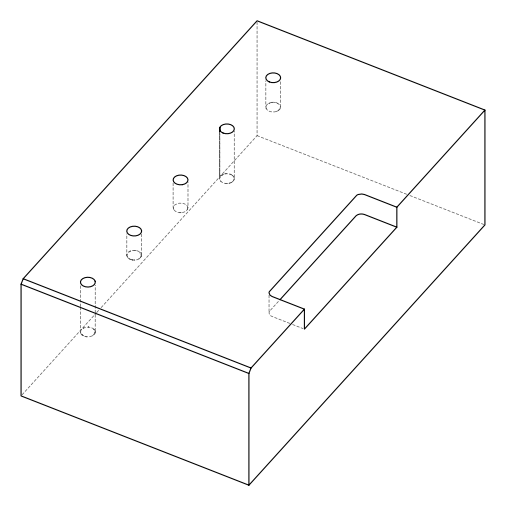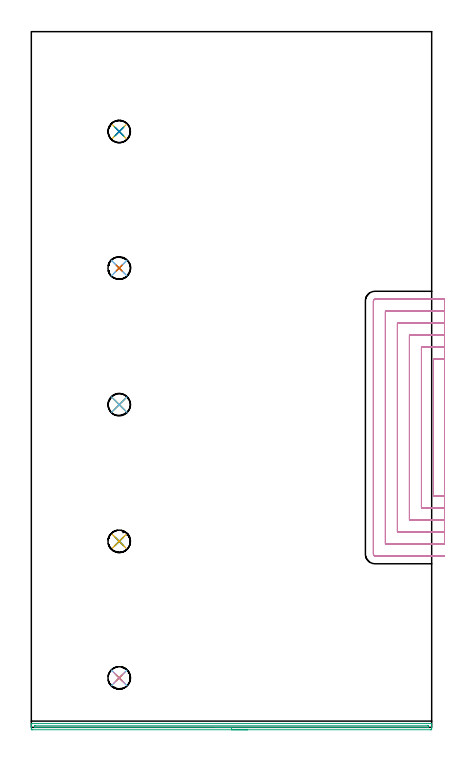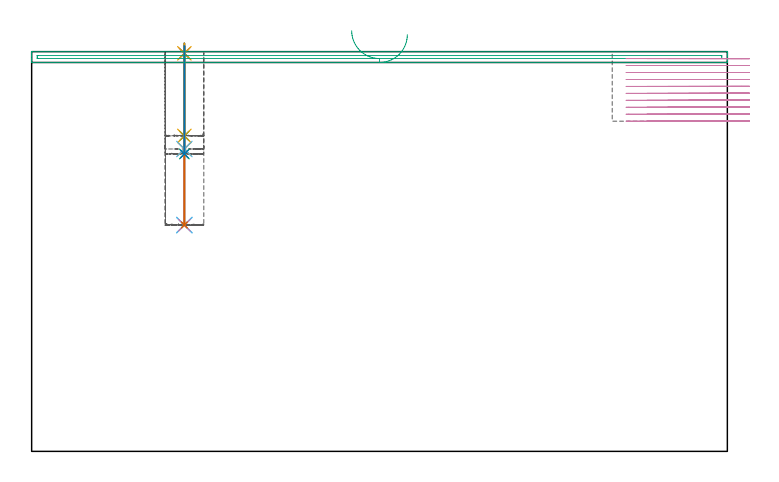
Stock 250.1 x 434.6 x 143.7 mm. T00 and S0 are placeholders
(PLAN: 22 operations, 13 tool changes, 53.4 min)
(1 SPOT_DRILL | STEP1POCKET | NXT0321_9005460120000 | 0.03 min | 0 mm3)
(2 SPOT_DRILL_1 | STEP1POCKET_1 | NXT0321_9005460120000 | 0.03 min | 2 mm3)
(3 SPOT_DRILL_2 | STEP1POCKET_2 | NXT0321_9005460120000 | 0.03 min | 3 mm3)
(4 SPOT_DRILL_3 | STEP1POCKET_3 | NXT0321_9005460120000 | 0.03 min | 2 mm3)
(5 SPOT_DRILL_4 | STEP1POCKET_4 | NXT0321_9005460120000 | 0.03 min | 2 mm3)
(6 DRILL_BLIND_HOLE_INTO_CENTER | STEP1POCKET | UGT0301_201 | 0.26 min | 3340 mm3)
(7 DRILL_TO_ENLARGE_BLIND_HOLE | STEP1POCKET | UGT0301_374 | 0.26 min | 4912 mm3)
(8 DRILL_BLIND_HOLE_INTO_CENTER_1 | STEP1POCKET_1 | UGT0301_201 | 0.13 min | 1587 mm3)
(9 DRILL_TO_ENLARGE_BLIND_HOLE_1 | STEP1POCKET_1 | UGT0301_374 | 0.13 min | 2423 mm3)
(10 DRILL_BLIND_HOLE_INTO_CENTER_2 | STEP1POCKET_2 | UGT0301_201 | 0.15 min | 1825 mm3)
(11 DRILL_TO_ENLARGE_BLIND_HOLE_2 | STEP1POCKET_2 | UGT0301_374 | 0.15 min | 2798 mm3)
(12 DRILL_BLIND_HOLE_INTO_CENTER_3 | STEP1POCKET_3 | UGT0301_201 | 0.26 min | 3330 mm3)
(13 DRILL_TO_ENLARGE_BLIND_HOLE_3 | STEP1POCKET_3 | UGT0301_374 | 0.26 min | 4908 mm3)
(14 DRILL_BLIND_HOLE_INTO_CENTER_4 | STEP1POCKET_4 | UGT0301_201 | 0.16 min | 1930 mm3)
(15 DRILL_TO_ENLARGE_BLIND_HOLE_4 | STEP1POCKET_4 | UGT0301_374 | 0.16 min | 2936 mm3)
(16 BORE_BLIND_HOLE | STEP1POCKET | UGT0332_064 | 0.26 min | 1324 mm3)
(17 BORE_BLIND_HOLE_1 | STEP1POCKET_1 | UGT0332_064 | 0.13 min | 643 mm3)
(18 BORE_BLIND_HOLE_2 | STEP1POCKET_2 | UGT0332_064 | 0.15 min | 740 mm3)
(19 BORE_BLIND_HOLE_3 | STEP1POCKET_3 | UGT0332_064 | 0.26 min | 1321 mm3)
(20 BORE_BLIND_HOLE_4 | STEP1POCKET_4 | UGT0332_064 | 0.16 min | 775 mm3)
(21 AREA_MILL | FG_CHAMFER_SURFACE | UGT0205_001 | 4.16 min | 1905 mm3)
(22 MILL_SLOT | SLOT_PARTIAL_RECTANGULAR | NXT0201_013 | Follow Part, ap 2.5, ae 75% | 46.24 min | 175758 mm3)
(TOOL NXT0321_9005460120000 | NC Spot Drill, 142deg, 12mm, Carbide, Uncoated | D12 PA142 FL30 Z2)
(TOOL UGT0301_201 | Twist Drill 8.4 mm | D8.4 PA118 FL72 Z2)
(TOOL UGT0301_374 | Twist Drill Flat Bottom 13 mm | D13 PA180 FL101 Z2)
(TOOL UGT0332_064 | 14 mm Boring Bar Slip Fit | D14)
(TOOL UGT0205_001 | Chamfer Mill 20 x 3 x 45 deg. | D20 FL50 Z2)
(TOOL NXT0201_013 | ENDMILL 10mm | D10 FL30 Z4)
(OP 1 SPOT_DRILL)
G17 G21 G94 G90
T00 M6
G54
G17 G0 G90 X54.9 Y30.9 S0 M3
G43 Z153.7 H0
G94 G81 G98 Z143.097 F250. R146.7
G80
M5
M2
(OP 2 SPOT_DRILL_1)
G17 G21 G94 G90
T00 M6
G54
G17 G0 G90 X54.9 Y116.2 S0 M3
G43 Z153.7 H0
G94 G81 G98 Z143.097 F250. R146.7
G80
M5
M2
(OP 3 SPOT_DRILL_2)
G17 G21 G94 G90
T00 M6
G54
G17 G0 G90 X54.9 Y201.6 S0 M3
G43 Z153.7 H0
G94 G81 G98 Z143.097 F250. R146.7
G80
M5
M2
(OP 4 SPOT_DRILL_3)
G17 G21 G94 G90
T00 M6
G54
G17 G0 G90 X54.9 Y286.9 S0 M3
G43 Z153.7 H0
G94 G81 G98 Z143.097 F250. R146.7
G80
M5
M2
(OP 5 SPOT_DRILL_4)
G17 G21 G94 G90
T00 M6
G54
G17 G0 G90 X54.9 Y372.2 S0 M3
G43 Z153.7 H0
G94 G81 G98 Z143.097 F250. R146.7
G80
M5
M2
(OP 6 DRILL_BLIND_HOLE_INTO_CENTER)
G17 G21 G94 G90
T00 M6
G54
G17 G0 G90 X54.9 Y30.9 S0 M3
G43 Z153.7 H0
G94 G81 G98 Z81.3 F250. R145.7
G80
M5
M2
(OP 7 DRILL_TO_ENLARGE_BLIND_HOLE)
G17 G21 G94 G90
T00 M6
G54
G17 G0 G90 X54.9 Y30.9 S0 M3
G43 Z153.7 H0
G94 G73 G98 Z81.3 F250. Q12.48 R145.7
G80
M5
M2
(OP 8 DRILL_BLIND_HOLE_INTO_CENTER_1)
G17 G21 G94 G90
T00 M6
G54
G17 G0 G90 X54.9 Y116.2 S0 M3
G43 Z153.7 H0
G94 G81 G98 Z113.4 F250. R145.7
G80
M5
M2
(OP 9 DRILL_TO_ENLARGE_BLIND_HOLE_1)
G17 G21 G94 G90
T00 M6
G54
G17 G0 G90 X54.9 Y116.2 S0 M3
G43 Z153.7 H0
G94 G81 G98 Z113.4 F250. R145.7
G80
M5
M2
(OP 10 DRILL_BLIND_HOLE_INTO_CENTER_2)
G17 G21 G94 G90
T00 M6
G54
G17 G0 G90 X54.9 Y201.6 S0 M3
G43 Z153.7 H0
G94 G81 G98 Z108.7 F250. R145.7
G80
M5
M2
(OP 11 DRILL_TO_ENLARGE_BLIND_HOLE_2)
G17 G21 G94 G90
T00 M6
G54
G17 G0 G90 X54.9 Y201.6 S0 M3
G43 Z153.7 H0
G94 G73 G98 Z108.7 F250. Q11.667 R145.7
G80
M5
M2
(OP 12 DRILL_BLIND_HOLE_INTO_CENTER_3)
G17 G21 G94 G90
T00 M6
G54
G17 G0 G90 X54.9 Y286.9 S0 M3
G43 Z153.7 H0
G94 G81 G98 Z81.4 F250. R145.7
G80
M5
M2
(OP 13 DRILL_TO_ENLARGE_BLIND_HOLE_3)
G17 G21 G94 G90
T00 M6
G54
G17 G0 G90 X54.9 Y286.9 S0 M3
G43 Z153.7 H0
G94 G73 G98 Z81.4 F250. Q12.46 R145.7
G80
M5
M2
(OP 14 DRILL_BLIND_HOLE_INTO_CENTER_4)
G17 G21 G94 G90
T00 M6
G54
G17 G0 G90 X54.9 Y372.2 S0 M3
G43 Z153.7 H0
G94 G81 G98 Z106.9 F250. R145.7
G80
M5
M2
(OP 15 DRILL_TO_ENLARGE_BLIND_HOLE_4)
G17 G21 G94 G90
T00 M6
G54
G17 G0 G90 X54.9 Y372.2 S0 M3
G43 Z153.7 H0
G94 G73 G98 Z106.9 F250. Q12.267 R145.7
G80
M5
M2
(OP 16 BORE_BLIND_HOLE)
G17 G21 G94 G90
T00 M6
G54
G17 G0 G90 X54.9 Y30.9 S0 M3
G43 Z153.7 H0
G94 G85 G98 Z81.3 F250. R145.7
G80
M5
M2
(OP 17 BORE_BLIND_HOLE_1)
G17 G21 G94 G90
T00 M6
G54
G17 G0 G90 X54.9 Y116.2 S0 M3
G43 Z153.7 H0
G94 G85 G98 Z113.4 F250. R145.7
G80
M5
M2
(OP 18 BORE_BLIND_HOLE_2)
G17 G21 G94 G90
T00 M6
G54
G17 G0 G90 X54.9 Y201.6 S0 M3
G43 Z153.7 H0
G94 G85 G98 Z108.7 F250. R145.7
G80
M5
M2
(OP 19 BORE_BLIND_HOLE_3)
G17 G21 G94 G90
T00 M6
G54
G17 G0 G90 X54.9 Y286.9 S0 M3
G43 Z153.7 H0
G94 G85 G98 Z81.4 F250. R145.7
G80
M5
M2
(OP 20 BORE_BLIND_HOLE_4)
G17 G21 G94 G90
T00 M6
G54
G17 G0 G90 X54.9 Y372.2 S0 M3
G43 Z153.7 H0
G94 G85 G98 Z106.9 F250. R145.7
G80
M5
M2
(OP 21 AREA_MILL)
G17 G21 G94 G90
T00 M6
G54
G17 G0 G90 X135.05 Y-1.5 S1061 M3
G43 Z153.7 H0
Z149.8
G94 G1 X135.012 Z148.928 F250.
X134.898 Z148.064
X134.709 Z147.212
X134.447 Z146.38
X134.113 Z145.574
X133.71 Z144.8
X133.241 Z144.064
X132.71 Z143.372
X132.121 Z142.729
X131.478 Z142.14
X130.786 Z141.609
X130.05 Z141.14
X129.276 Z140.737
X128.47 Z140.403
X127.638 Z140.141
X126.786 Z139.952
X125.922 Z139.838
X125.05 Z139.8
X0.732
X0.601 Y-1.499 Z139.801
X0.007 Y-1.491 Z139.804
X0.004 Y-1.487 Z139.808
X0. Y-0.889 Z140.405
Y-0.306 Z140.991
Y0.004 Z141.3
Y0.587 Z141.883
Y0.896 Z142.191
Y1.515 Z142.814
Y1.977 Z143.276
X0.003 Y2.344 Z143.635
X0.005 Y2.398 Z143.689
X0.006
X0.155 Y2.4 Z143.7
X249.945
X250.09 Y2.397 Z143.688
X250.093 Y2.346 Z143.637
X250.1 Y1.977 Z143.276
Y1.515 Z142.815
Y0.896 Z142.191
Y-0.306 Z140.991
X250.099 Y-0.889 Z140.405
X250.096 Y-1.487 Z139.809
X250.093 Y-1.49 Z139.805
X249.499 Y-1.5 Z139.8
X125.05
Y-0.086 Z141.214
X2.296 Y-0.085 Z141.215
X2.117 Y-0.082 Z141.218
X2.009 Y-0.078 Z141.222
X2.006 Y-0.051 Z141.249
X2.003 Y0.004 Z141.304
X2. Y0.388 Z141.688
Y0.896 Z142.196
X2.002 Y0.944 Z142.244
X2.005 Y0.968 Z142.268
X2.008 Y0.975 Z142.275
X2.029 Y0.979 Z142.279
X2.206 Y0.984 Z142.284
X2.296 Y0.986 Z142.286
X247.804 Y0.985 Z142.285
X247.983 Y0.982 Z142.282
X248.091 Y0.978 Z142.278
X248.094 Y0.951 Z142.251
X248.097 Y0.896 Z142.196
X248.1 Y0.511 Z141.811
Y0.004 Z141.304
X248.098 Y-0.045 Z141.255
X248.095 Y-0.068 Z141.232
X248.092 Y-0.075 Z141.225
X248.07 Y-0.079 Z141.221
X247.893 Y-0.084 Z141.216
X247.804 Y-0.086 Z141.214
X247.715
X125.05
X124.178 Z141.252
X123.313 Z141.366
X122.462 Z141.555
X121.63 Z141.817
X120.824 Z142.151
X120.05 Z142.554
X119.314 Z143.023
X118.622 Z143.554
X117.979 Z144.143
X117.39 Z144.786
X116.858 Z145.478
X116.39 Z146.214
X115.987 Z146.988
X115.653 Z147.794
X115.391 Z148.626
X115.202 Z149.478
X115.088 Z150.343
X115.05 Z151.214
G0 Z153.7
M5
M2
(OP 22 MILL_SLOT)
G17 G21 G94 G90
T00 M6
G54
G17 G0 G90 X258.1 Y229.9 S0 M3
G43 Z153.7 H0
Z141.2
G94 G1 X255.1 F250.
X251.2 F500.
Y144.7
X255.1
X258.1 F250.
Y237.4
X255.1
X243.7 F500.
Y137.2
X255.1
X258.1 F250.
Y244.9
X255.1
X236.2 F500.
Y129.7
X255.1
X258.1 F250.
Y252.4
X255.1
X228.7 F500.
Y122.2
X255.1
X258.1 F250.
Y259.9
X255.1
X221.2 F500.
Y114.7
X255.1
X258.1 F250.
Y267.4
X255.1
X214.7 F500.
G3 X213.7 Y266.4 R1.
G1 Y108.2
G3 X214.7 Y107.2 R1.
G1 X255.1
X258.1 F250.
G0 Y229.9 Z138.7
G1 X255.1
X251.2 F500.
Y144.7
X255.1
X258.1 F250.
Y237.4
X255.1
X243.7 F500.
Y137.2
X255.1
X258.1 F250.
Y244.9
X255.1
X236.2 F500.
Y129.7
X255.1
X258.1 F250.
Y252.4
X255.1
X228.7 F500.
Y122.2
X255.1
X258.1 F250.
Y259.9
X255.1
X221.2 F500.
Y114.7
X255.1
X258.1 F250.
Y267.4
X255.1
X214.7 F500.
G3 X213.7 Y266.4 R1.
G1 Y108.2
G3 X214.7 Y107.2 R1.
G1 X255.1
X258.1 F250.
G0 Y229.9 Z136.2
G1 X255.1
X251.2 F500.
Y144.7
X255.1
X258.1 F250.
Y237.4
X255.1
X243.7 F500.
Y137.2
X255.1
X258.1 F250.
Y244.9
X255.1
X236.2 F500.
Y129.7
X255.1
X258.1 F250.
Y252.4
X255.1
X228.7 F500.
Y122.2
X255.1
X258.1 F250.
Y259.9
X255.1
X221.2 F500.
Y114.7
X255.1
X258.1 F250.
Y267.4
X255.1
X214.7 F500.
G3 X213.7 Y266.4 R1.
G1 Y108.2
G3 X214.7 Y107.2 R1.
G1 X255.1
X258.1 F250.
G0 Y229.9 Z133.7
G1 X255.1
X251.2 F500.
Y144.7
X255.1
X258.1 F250.
Y237.4
X255.1
X243.7 F500.
Y137.2
X255.1
X258.1 F250.
Y244.9
X255.1
X236.2 F500.
Y129.7
X255.1
X258.1 F250.
Y252.4
X255.1
X228.7 F500.
Y122.2
X255.1
X258.1 F250.
Y259.9
X255.1
X221.2 F500.
Y114.7
X255.1
X258.1 F250.
Y267.4
X255.1
X214.7 F500.
G3 X213.7 Y266.4 R1.
G1 Y108.2
G3 X214.7 Y107.2 R1.
G1 X255.1
X258.1 F250.
G0 Y229.9 Z131.2
G1 X255.1
X251.2 F500.
Y144.7
X255.1
X258.1 F250.
Y237.4
X255.1
X243.7 F500.
Y137.2
X255.1
X258.1 F250.
Y244.9
X255.1
X236.2 F500.
Y129.7
X255.1
X258.1 F250.
Y252.4
X255.1
X228.7 F500.
Y122.2
X255.1
X258.1 F250.
Y259.9
X255.1
X221.2 F500.
Y114.7
X255.1
X258.1 F250.
Y267.4
X255.1
X214.7 F500.
G3 X213.7 Y266.4 R1.
G1 Y108.2
G3 X214.7 Y107.2 R1.
G1 X255.1
X258.1 F250.
G0 Y229.9 Z128.7
G1 X255.1
X251.2 F500.
Y144.7
X255.1
X258.1 F250.
Y237.4
X255.1
X243.7 F500.
Y137.2
X255.1
X258.1 F250.
Y244.9
X255.1
X236.2 F500.
Y129.7
X255.1
X258.1 F250.
Y252.4
X255.1
X228.7 F500.
Y122.2
X255.1
X258.1 F250.
Y259.9
X255.1
X221.2 F500.
Y114.7
X255.1
X258.1 F250.
Y267.4
X255.1
X214.7 F500.
G3 X213.7 Y266.4 R1.
G1 Y108.2
G3 X214.7 Y107.2 R1.
G1 X255.1
X258.1 F250.
G0 Y229.9 Z126.2
G1 X255.1
X251.2 F500.
Y144.7
X255.1
X258.1 F250.
Y237.4
X255.1
X243.7 F500.
Y137.2
X255.1
X258.1 F250.
Y244.9
X255.1
X236.2 F500.
Y129.7
X255.1
X258.1 F250.
Y252.4
X255.1
X228.7 F500.
Y122.2
X255.1
X258.1 F250.
Y259.9
X255.1
X221.2 F500.
Y114.7
X255.1
X258.1 F250.
Y267.4
X255.1
X214.7 F500.
G3 X213.7 Y266.4 R1.
G1 Y108.2
G3 X214.7 Y107.2 R1.
G1 X255.1
X258.1 F250.
G0 Y229.9 Z123.7
G1 X255.1
X251.2 F500.
Y144.7
X255.1
X258.1 F250.
Y237.4
X255.1
X243.7 F500.
Y137.2
X255.1
X258.1 F250.
Y244.9
X255.1
X236.2 F500.
Y129.7
X255.1
X258.1 F250.
Y252.4
X255.1
X228.7 F500.
Y122.2
X255.1
X258.1 F250.
Y259.9
X255.1
X221.2 F500.
Y114.7
X255.1
X258.1 F250.
Y267.4
X255.1
X214.7 F500.
G3 X213.7 Y266.4 R1.
G1 Y108.2
G3 X214.7 Y107.2 R1.
G1 X255.1
X258.1 F250.
G0 Y229.9 Z121.2
G1 X255.1
X251.2 F500.
Y144.7
X255.1
X258.1 F250.
Y237.4
X255.1
X243.7 F500.
Y137.2
X255.1
X258.1 F250.
Y244.9
X255.1
X236.2 F500.
Y129.7
X255.1
X258.1 F250.
Y252.4
X255.1
X228.7 F500.
Y122.2
X255.1
X258.1 F250.
Y259.9
X255.1
X221.2 F500.
Y114.7
X255.1
X258.1 F250.
Y267.4
X255.1
X214.7 F500.
G3 X213.7 Y266.4 R1.
G1 Y108.2
G3 X214.7 Y107.2 R1.
G1 X255.1
X258.1 F250.
G0 Y229.9 Z118.7
G1 X255.1
X251.2 F500.
Y144.7
X255.1
X258.1 F250.
Y237.4
X255.1
X243.7 F500.
Y137.2
X255.1
X258.1 F250.
Y244.9
X255.1
X236.2 F500.
Y129.7
X255.1
X258.1 F250.
Y252.4
X255.1
X228.7 F500.
Y122.2
X255.1
X258.1 F250.
Y259.9
X255.1
X221.2 F500.
Y114.7
X255.1
X258.1 F250.
Y267.4
X255.1
X214.7 F500.
G3 X213.7 Y266.4 R1.
G1 Y108.2
G3 X214.7 Y107.2 R1.
G1 X255.1
X258.1 F250.
G0 Z153.7
M5
M2
